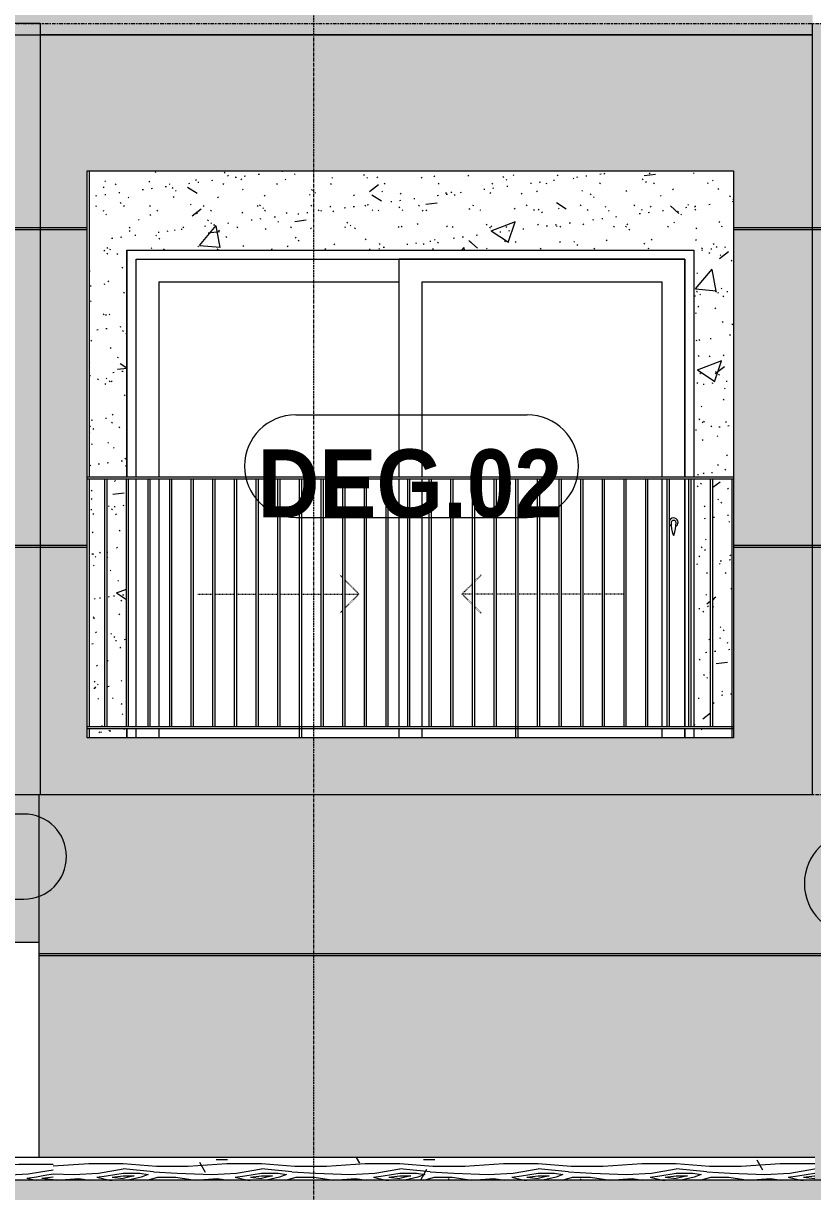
# Model space of a CAD drawing. Header units: millimetres. Extents: x 9199 to 175431, y -4466 to 35300.
# Drawn here: x 140621 to 144101, y 450 to 5600 of the extents above; entities that cross this region are included whole.
import ezdxf

# ---------------------------------------------------------------- set-up
doc = ezdxf.new("R2010")
doc.units = ezdxf.units.MM
for name, pattern in [('Centre', [31.75, 6.35, -4.7625, 15.875, -4.7625]), ('Dash', [6, 3, -3]), ('Grid Line', [22.225, 12.7, -3.175, 3.175, -3.175])]:
    doc.linetypes.add(name, pattern=pattern)
for name, color, linetype, lineweight in [('0-2', 250, 'Continuous', 5), ('A-DETL-GENF-2', 9, 'Continuous', 9), ('A-DETL-THIN', 151, 'Continuous', 9), ('A-DOOR', 31, 'Continuous', 9), ('A-DOOR-FRAM', 31, 'Continuous', 9), ('A-DOOR-HDLN', 31, 'Dash', 18), ('A-DOOR-IDEN', 31, 'Continuous', 9), ('A-FLOR-HRAL', 11, 'Continuous', 9), ('A-FLOR-LEVL-2', 51, 'Centre', 9), ('A-WALL', 113, 'Continuous', 9), ('A-WALL-IDEN', 211, 'Continuous', 9), ('A-WALL-PATT', 111, 'Continuous', 9), ('A-WALL-PATT-1', 9, 'Continuous', 9), ('A-WALL-PATT-2', 111, 'Continuous', 5), ('I-WALL-1', 7, 'Continuous', 9), ('S-GRID-1', 1, 'Grid Line', 9)]:
    doc.layers.add(name, color=color, linetype=linetype, lineweight=lineweight)
doc.styles.add('Arial_B_2', font='arialbd.ttf', dxfattribs={"width": 0.9, "height": 300})

# ---------------------------------------------------------------- blocks, each defined once
blk = doc.blocks.new('NCV_TKTC_TANG 1_rvt-2-TKCS_MẶT ĐỨNG HƯỚNG TÂY')
at = {"layer": 'A-WALL-PATT-1'}
h = blk.add_hatch(dxfattribs=at)
h.set_pattern_fill('FP_19', color=256, style=0, pattern_type=2)
h.set_pattern_definition([(50, (-51555.6, 1200), (1093.104, -95.634), [114.3, -1257.3]), (355, (-51555.6, 1200), (-211.46, 1146.34), [91.44, -1005.84]), (100.451, (-51464.5, 1192), (881.656, 1050.7), [97.14, -1068.54]), (46.184, (-51555.6, 1504.8), (1626.47, -252.26), [171.45, -1885.95]), (96.636, (-51420, 1483.8), (1424.42, 1484.57), [145.71, -1602.81]), (351.184, (-51555.6, 1504.8), (1424.43, 1484.55), [137.16, -1508.76]), (21, (-51403.2, 1428.6), (909.686, -613.59), [114.3, -1257.3]), (326, (-51403.2, 1428.6), (370.81, 1105.13), [91.44, -1005.84]), (71.451, (-51327.4, 1377.5), (1280.5, 491.53), [97.14, -1068.54]), (37.5, (-51555.58, 1200), (18.531, 507.33), [50.292, -943.356, 50.292, -970.788, -1009.65]), (37.5, (-51555.58, 1200), (18.531, 507.33), [-2014.73, 50.29, -959.36]), (7.5, (-51555.6, 1200), (400.918, 601.084), [50.292, -531.876, 50.292, -920.496, -384.81]), (7.5, (-51555.6, 1200), (400.918, 601.084), [-1552.956, 50.29, -334.52]), (327.5, (-51895.43, 1200), (813.545, -34.374), [50.292, -330.708, 50.292, -1138.428, -1577.34]), (327.5, (-51895.43, 1200), (813.545, -34.374), [-1569.72, 50.29, -1527.05]), (317.5, (-52047.8, 1200), (888.775, 152.56), [50.292, -445.008, 50.292, -739.14, -1120.14]), (317.5, (-52047.8, 1200), (888.775, 152.56), [-1284.73, 50.29, -1069.85])])
h.paths.add_polyline_path([(-40061.5, 2450), (-40061.5, 2490), (-40226.9, 2490), (-40226.9, 2450), (-40212.9, 2450)])
h.paths.add_polyline_path([(-37561.5, 2450), (-37391.9, 2450), (-37391.9, 2490), (-37561.5, 2490)])
h.paths.add_polyline_path([(-40226.9, 2500), (-40158.3, 2500), (-40158.3, 3590), (-40226.9, 3590), (-40226.9, 2880.4)])
h.paths.add_polyline_path([(-40148.3, 2500), (-40062.9, 2500), (-40062.9, 3590), (-40148.3, 3590), (-40148.3, 2880.4)])
h.paths.add_polyline_path([(-37561.5, 2500), (-37487.3, 2500), (-37487.3, 3590), (-37561.5, 3590), (-37561.5, 2574.8)])
h.paths.add_polyline_path([(-37477.3, 2500), (-37391.9, 2500), (-37391.9, 3590), (-37477.3, 3590), (-37477.3, 2514.6)])
h.paths.add_polyline_path([(-40131.9, 3600), (-40061.5, 3600), (-40061.5, 4600), (-37561.5, 4600), (-37561.5, 3600), (-37386.9, 3600), (-37386.9, 4950), (-40226.9, 4950), (-40226.9, 3600)])
h = blk.add_hatch(dxfattribs=at)
h.set_pattern_fill('FP_20', color=256, style=0, pattern_type=2)
h.set_pattern_definition([(37.5, (-51555.58, 1200), (-4.7995, 146.8239), [5.029, -110.795, 5.029, -124.511, -123.825]), (37.5, (-51555.58, 1200), (-4.7995, 146.8239), [-245.364, 5.029, -118.796]), (7.5, (-51555.58, 1200), (134.8574, 215.0472), [5.029, -57.455, 5.029, -99.365, -40.005]), (7.5, (-51555.58, 1200), (134.8574, 215.0472), [-166.878, 5.029, -34.976]), (327.5, (-51649.3, 1200), (237.2978, 0.4316), [5.029, -33.071, 5.029, -132.131, -179.07]), (327.5, (-51649.3, 1200), (237.2978, 0.4316), [-175.26, 5.029, -174.041]), (317.5, (-51649.3, 1200), (229.067, 66.8792), [5.029, -14.021, 5.029, -84.887, -102.87]), (317.5, (-51649.3, 1200), (229.067, 66.8792), [-108.966, 5.029, -97.841])])
h.paths.add_polyline_path([(-40061.5, 2450), (-40061.5, 2490), (-40226.9, 2490), (-40226.9, 2450), (-40212.9, 2450)])
h.paths.add_polyline_path([(-37561.5, 2450), (-37391.9, 2450), (-37391.9, 2490), (-37561.5, 2490)])
h.paths.add_polyline_path([(-40226.9, 2500), (-40158.3, 2500), (-40158.3, 3590), (-40226.9, 3590), (-40226.9, 2880.4)])
h.paths.add_polyline_path([(-40148.3, 2500), (-40062.9, 2500), (-40062.9, 3590), (-40148.3, 3590), (-40148.3, 2880.4)])
h.paths.add_polyline_path([(-37561.5, 2500), (-37487.3, 2500), (-37487.3, 3590), (-37561.5, 3590), (-37561.5, 2574.8)])
h.paths.add_polyline_path([(-37477.3, 2500), (-37391.9, 2500), (-37391.9, 3590), (-37477.3, 3590), (-37477.3, 2514.6)])
h.paths.add_polyline_path([(-40131.9, 3600), (-40061.5, 3600), (-40061.5, 4600), (-37561.5, 4600), (-37561.5, 3600), (-37386.9, 3600), (-37386.9, 4950), (-40226.9, 4950), (-40226.9, 3600)])
at = {"layer": 'I-WALL-1'}
for p, q in [((-40226.9, 4950), (-40226.9, 3600)), ((-40061.5, 3600), (-40061.5, 4600)), ((-40061.5, 4600), (-37561.5, 4600)), ((-37561.5, 4600), (-37561.5, 3600)), ((-40226.9, 3590), (-40226.9, 2500)), ((-37561.5, 3590), (-37561.5, 2500)), ((-40226.9, 2490), (-40226.9, 2450)), ((-40061.5, 2450), (-40061.5, 2490)), ((-37561.5, 2490), (-37561.5, 2450))]:
    blk.add_line(p, q, dxfattribs=at)
blk = doc.blocks.new('Railing - 10mm-1251313-TKCS_MẶT ĐỨNG HƯỚNG TÂY')
at = {"layer": 'A-FLOR-HRAL'}
for p, q in [((-70214.4, 2500), (-70214.4, 3590)), ((-70204.4, 2500), (-70204.4, 3590))]:
    blk.add_line(p, q, dxfattribs=at)
blk = doc.blocks.new('Railing - 50 x 10mm-1251315-TKCS_MẶT ĐỨNG HƯỚNG TÂY')
at = {"layer": 'A-FLOR-HRAL'}
for p, q in [((-71091.4, 2450), (-71091.4, 3590)), ((-71081.4, 3590), (-71091.4, 3590)), ((-71081.4, 2450), (-71081.4, 3590))]:
    blk.add_line(p, q, dxfattribs=at)
blk = doc.blocks.new('Railing - 50 x 10mm-1251311-TKCS_MẶT ĐỨNG HƯỚNG TÂY')
at = {"layer": 'A-FLOR-HRAL'}
for p in [(-70116.9, 2450), (-70111.9, 3590)]:
    blk.add_line(p, (-70116.9, 3590), dxfattribs=at)
blk = doc.blocks.new('Railing - Railing-1598316-TKCS_MẶT ĐỨNG HƯỚNG TÂY')
at = {"layer": 'A-FLOR-HRAL'}
for p, q in [((-40236.5, 2500), (-37386.9, 2500)), ((-37386.9, 2490), (-40236.5, 2490))]:
    blk.add_line(p, q, dxfattribs=at)
for name, p in [('Railing - 10mm-1251313-TKCS_MẶT ĐỨNG HƯỚNG TÂY', (30056.1, 0)), ('Railing - 10mm-1251313-TKCS_MẶT ĐỨNG HƯỚNG TÂY', (30151.5, 0)), ('Railing - 10mm-1251313-TKCS_MẶT ĐỨNG HƯỚNG TÂY', (30246.9, 0)), ('Railing - 10mm-1251313-TKCS_MẶT ĐỨNG HƯỚNG TÂY', (30342.3, 0)), ('Railing - 10mm-1251313-TKCS_MẶT ĐỨNG HƯỚNG TÂY', (30437.7, 0)), ('Railing - 10mm-1251313-TKCS_MẶT ĐỨNG HƯỚNG TÂY', (30533.1, 0)), ('Railing - 10mm-1251313-TKCS_MẶT ĐỨNG HƯỚNG TÂY', (30628.5, 0)), ('Railing - 10mm-1251313-TKCS_MẶT ĐỨNG HƯỚNG TÂY', (30723.9, 0)), ('Railing - 10mm-1251313-TKCS_MẶT ĐỨNG HƯỚNG TÂY', (30819.2, 0)), ('Railing - 50 x 10mm-1251315-TKCS_MẶT ĐỨNG HƯỚNG TÂY', (31791.6, 0)), ('Railing - 10mm-1251313-TKCS_MẶT ĐỨNG HƯỚNG TÂY', (31010, 0)), ('Railing - 10mm-1251313-TKCS_MẶT ĐỨNG HƯỚNG TÂY', (31105.4, 0)), ('Railing - 10mm-1251313-TKCS_MẶT ĐỨNG HƯỚNG TÂY', (31200.8, 0)), ('Railing - 10mm-1251313-TKCS_MẶT ĐỨNG HƯỚNG TÂY', (31296.2, 0)), ('Railing - 10mm-1251313-TKCS_MẶT ĐỨNG HƯỚNG TÂY', (31391.6, 0)), ('Railing - 10mm-1251313-TKCS_MẶT ĐỨNG HƯỚNG TÂY', (31487, 0)), ('Railing - 10mm-1251313-TKCS_MẶT ĐỨNG HƯỚNG TÂY', (31582.4, 0)), ('Railing - 10mm-1251313-TKCS_MẶT ĐỨNG HƯỚNG TÂY', (31677.8, 0)), ('Railing - 10mm-1251313-TKCS_MẶT ĐỨNG HƯỚNG TÂY', (31773.2, 0)), ('Railing - 50 x 10mm-1251315-TKCS_MẶT ĐỨNG HƯỚNG TÂY', (32745.6, 0)), ('Railing - 10mm-1251313-TKCS_MẶT ĐỨNG HƯỚNG TÂY', (31963.9, 0)), ('Railing - 10mm-1251313-TKCS_MẶT ĐỨNG HƯỚNG TÂY', (32059.3, 0)), ('Railing - 10mm-1251313-TKCS_MẶT ĐỨNG HƯỚNG TÂY', (32154.7, 0)), ('Railing - 10mm-1251313-TKCS_MẶT ĐỨNG HƯỚNG TÂY', (32250.1, 0)), ('Railing - 10mm-1251313-TKCS_MẶT ĐỨNG HƯỚNG TÂY', (32345.5, 0)), ('Railing - 10mm-1251313-TKCS_MẶT ĐỨNG HƯỚNG TÂY', (32440.9, 0)), ('Railing - 10mm-1251313-TKCS_MẶT ĐỨNG HƯỚNG TÂY', (32536.3, 0)), ('Railing - 10mm-1251313-TKCS_MẶT ĐỨNG HƯỚNG TÂY', (32631.7, 0)), ('Railing - 10mm-1251313-TKCS_MẶT ĐỨNG HƯỚNG TÂY', (32727.1, 0)), ('Railing - 50 x 10mm-1251311-TKCS_MẶT ĐỨNG HƯỚNG TÂY', (32725, 0))]:
    blk.add_blockref(name, p)
blk = doc.blocks.new('Top Rail Type - Top Rail_Internal_-1598319-TKCS_MẶT ĐỨNG HƯỚNG TÂY')
at = {"layer": 'A-FLOR-HRAL'}
for p, q in [((-37386.9, 3600), (-40236.5, 3600)), ((-37386.9, 3590), (-40236.5, 3590))]:
    blk.add_line(p, q, dxfattribs=at)
blk = doc.blocks.new('FP_197-TKCS_MẶT ĐỨNG HƯỚNG TÂY')
at = {"layer": 'A-WALL'}
blk.add_line((-40996.3, 600), (-40996.3, 500), dxfattribs=at)
at = {"layer": 'A-WALL-PATT'}
for p, q in [((-40988, 564.6), (-40966.7, 570.7)), ((-40966.7, 570.7), (-40938.1, 570.7)), ((-40938.1, 570.7), (-40900.9, 570.7)), ((-40900.9, 570.7), (-40857.6, 564.6)), ((-40618.8, 564.6), (-40537.6, 570.7)), ((-40537.6, 570.7), (-40462.6, 570.7)), ((-40462.6, 570.7), (-40386.3, 570.7)), ((-40997.5, 558.5), (-40988, 564.6)), ((-40994.7, 524.5), (-40984.4, 521.9)), ((-40984.4, 521.9), (-40970.5, 525)), ((-40970.5, 525), (-40951.8, 528)), ((-40954.1, 509.7), (-40936.8, 515.8)), ((-40951.8, 528), (-40928.5, 537.2)), ((-40936.8, 515.8), (-40919.8, 521.9)), ((-40928.5, 537.2), (-40900.9, 546.3)), ((-40925.7, 509.7), (-40900.9, 515.8)), ((-40919.8, 521.9), (-40900.9, 528)), ((-40861.5, 540.2), (-40900.9, 546.3)), ((-40900.9, 528), (-40857.6, 528)), ((-40900.9, 515.8), (-40872.8, 515.8)), ((-40872.8, 515.8), (-40887.3, 509.7)), ((-40879.6, 548.7), (-40884.5, 563.2)), ((-40874.6, 534.2), (-40879.6, 548.7)), ((-40869.5, 519.7), (-40874.6, 534.2)), ((-40816.3, 534.1), (-40861.5, 540.2)), ((-40857.6, 564.6), (-40807.6, 558.5)), ((-40857.6, 528), (-40833.4, 521.9)), ((-40843.7, 515.8), (-40853.7, 509.7)), ((-40833.4, 521.9), (-40843.7, 515.8)), ((-40816.3, 534.1), (-40777.9, 531.1)), ((-40807.6, 558.5), (-40753.9, 558.5)), ((-40777.9, 531.1), (-40736.6, 528)), ((-40753.9, 558.5), (-40695.4, 558.5)), ((-40736.6, 528), (-40671.4, 525)), ((-40695.4, 558.5), (-40618.8, 564.6)), ((-40671.4, 525), (-40601.7, 521.9)), ((-40601.7, 521.9), (-40549.4, 525)), ((-40549.4, 525), (-40495.8, 528)), ((-40501.8, 509.7), (-40459.5, 515.8)), ((-40495.8, 528), (-40441.3, 537.2)), ((-40459.5, 515.8), (-40423, 521.9)), ((-40441.3, 537.2), (-40386.3, 546.3)), ((-40435.2, 509.7), (-40386.3, 515.8)), ((-40423, 521.9), (-40386.3, 528)), ((-40989.1, 500.6), (-40978.8, 503.6)), ((-40978.8, 503.6), (-40972.2, 500)), ((-40954.1, 509.7), (-40943.3, 503.6)), ((-40943.3, 503.6), (-40936.2, 500)), ((-40925.7, 509.7), (-40900.9, 503.6)), ((-40887.3, 509.7), (-40900.9, 503.6)), ((-40853.7, 509.7), (-40878.3, 500.6)), ((-40827.4, 500), (-40823.5, 501.6)), ((-40823.5, 501.6), (-40803.1, 509.7)), ((-40803.1, 509.7), (-40741.6, 509.7)), ((-40741.6, 509.7), (-40705.9, 503.6)), ((-40705.9, 503.6), (-40683.7, 500)), ((-40632.9, 500), (-40624.4, 500.6)), ((-40624.4, 500.6), (-40578.7, 503.6)), ((-40578.6, 503.6), (-40555.9, 500)), ((-40501.8, 509.7), (-40474.7, 503.6)), ((-40474.7, 503.6), (-40458.4, 500)), ((-40435.2, 509.7), (-40386.3, 503.6))]:
    blk.add_line(p, q, dxfattribs=at)
blk = doc.blocks.new('DEG_02-DEG_03 - DEG_02-2500x2400mm-CỬA ĐI 02 CÁNH TRƯỢT-V202-TKCS_MẶT ĐỨNG HƯỚNG TÂY')
at = {"layer": 'A-DOOR'}
for p, q in [((-37600.3, 4560), (-38860.3, 4560)), ((-38860.3, 3600), (-38860.3, 4560)), ((-37600.3, 4560), (-37600.3, 3600)), ((-39920.3, 4460), (-39920.3, 3600)), ((-39920.3, 4460), (-38860.3, 4460)), ((-38760.3, 4460), (-38760.3, 3600)), ((-38760.3, 4460), (-37700.3, 4460)), ((-37700.3, 3600), (-37700.3, 4460)), ((-39920.3, 3590), (-39920.3, 2500)), ((-38860.3, 2500), (-38860.3, 3590)), ((-38760.3, 3590), (-38760.3, 2500)), ((-37700.3, 2500), (-37700.3, 3590)), ((-37600.3, 3590), (-37600.3, 2500)), ((-39920.3, 2490), (-39920.3, 2450)), ((-38860.3, 2450), (-38860.3, 2490)), ((-38760.3, 2490), (-38760.3, 2450)), ((-37700.3, 2450), (-37700.3, 2490)), ((-37600.3, 2490), (-37600.3, 2450))]:
    blk.add_line(p, q, dxfattribs=at)
at = {"layer": 'A-DOOR', "flags": 128}
blk.add_lwpolyline([(-37648.8, 3408.7), (-37648.8, 3408.7), (-37648.8, 3408.7), (-37648.8, 3408.7), (-37648.8, 3408.7), (-37648.9, 3408.7), (-37648.9, 3408.7), (-37648.9, 3408.7), (-37648.9, 3408.7), (-37648.9, 3408.7), (-37649, 3408.7), (-37649, 3408.7), (-37649, 3408.7), (-37649, 3408.7), (-37649.1, 3408.7), (-37649.1, 3408.7), (-37649.1, 3408.7), (-37649.2, 3408.7), (-37649.2, 3408.7), (-37649.3, 3408.7), (-37649.3, 3408.7), (-37649.4, 3408.7), (-37649.4, 3408.7), (-37649.5, 3408.7), (-37649.5, 3408.7), (-37649.6, 3408.7), (-37649.6, 3408.7), (-37649.7, 3408.7), (-37649.7, 3408.7), (-37649.8, 3408.7), (-37649.8, 3408.7), (-37649.9, 3408.7), (-37649.9, 3408.7), (-37650, 3408.7), (-37650.1, 3408.7), (-37650.1, 3408.7), (-37650.2, 3408.7), (-37650.2, 3408.7), (-37650.3, 3408.7), (-37650.4, 3408.7), (-37650.4, 3408.7), (-37650.5, 3408.7), (-37650.5, 3408.7), (-37650.6, 3408.7), (-37650.7, 3408.7), (-37650.7, 3408.7), (-37650.8, 3408.7), (-37650.8, 3408.7), (-37650.9, 3408.7), (-37650.9, 3408.7), (-37651, 3408.7), (-37651, 3408.7), (-37651.1, 3408.7), (-37651.1, 3408.7), (-37651.2, 3408.7), (-37651.2, 3408.7), (-37651.3, 3408.7), (-37651.3, 3408.7), (-37651.4, 3408.7), (-37651.4, 3408.7), (-37651.5, 3408.7), (-37651.5, 3408.7), (-37651.5, 3408.7), (-37651.6, 3408.7), (-37651.6, 3408.7), (-37651.6, 3408.7), (-37651.7, 3408.7), (-37651.7, 3408.7), (-37651.7, 3408.7), (-37651.7, 3408.7), (-37651.7, 3408.7), (-37651.8, 3408.7), (-37651.8, 3408.7), (-37651.8, 3408.7), (-37651.8, 3408.7), (-37651.8, 3408.7), (-37651.8, 3408.7)], dxfattribs=at)
at = {"layer": 'A-DOOR'}
for centre, radius, start, end in [((-37650.3, 3400), 20, 0, 150), ((-37651.8, 3399.2), 9.45, 90, 180), ((-37496.5, 3399.2), 164.8, 180, 199.134), ((-37648.8, 3399.2), 9.45, 0, 90), ((-37804.1, 3399.2), 164.8, 340.866, 0), ((-37650.3, 3400), 20, 300, 0), ((-37650.3, 3400), 20, 210, 240), ((-37649.9, 3346), 2.34, 199.134, 261.031), ((-37650.7, 3346), 2.34, 278.969, 340.866)]:
    blk.add_arc(centre, radius, start, end, dxfattribs=at)
at = {"layer": 'A-DOOR-FRAM'}
for p, q in [((-40060.3, 4600), (-40060.3, 3600)), ((-40020.3, 3600), (-40020.3, 4560)), ((-40020.3, 4560), (-37600.3, 4560)), ((-37600.3, 3600), (-37600.3, 4560)), ((-40020.3, 2500), (-40020.3, 3590)), ((-37600.3, 2500), (-37600.3, 3590)), ((-40060.3, 2490), (-40060.3, 2450)), ((-40020.3, 2450), (-40020.3, 2490)), ((-37600.3, 2450), (-37600.3, 2490))]:
    blk.add_line(p, q, dxfattribs=at)
at = {"layer": 'A-DOOR-HDLN'}
for p, q in [((-39109, 3155.6), (-39122.4, 3169.1)), ((-39037.6, 3084.2), (-39099, 3145.6)), ((-38526.6, 3140.7), (-38498.2, 3169.1)), ((-38583.1, 3084.2), (-38536.6, 3130.7)), ((-39747.6, 3084.2), (-39681.3, 3084.2)), ((-39671.3, 3084.2), (-39585.9, 3084.2)), ((-39575.9, 3084.2), (-39491, 3084.2)), ((-39480.5, 3084.2), (-39395.1, 3084.2)), ((-39385.1, 3084.2), (-39299.7, 3084.2)), ((-39289.7, 3084.2), (-39204.4, 3084.2)), ((-39194.4, 3084.2), (-39109, 3084.2)), ((-39037.6, 3084.2), (-39099, 3022.8)), ((-39099, 3084.2), (-39037.6, 3084.2)), ((-38583.1, 3084.2), (-38536.6, 3037.8)), ((-38536.6, 3084.2), (-38583.1, 3084.2)), ((-38441.2, 3084.2), (-38526.6, 3084.2)), ((-38345.8, 3084.2), (-38431.2, 3084.2)), ((-38250.5, 3084.2), (-38335.8, 3084.2)), ((-38155.1, 3084.2), (-38240.5, 3084.2)), ((-38059.7, 3084.2), (-38145.1, 3084.2)), ((-37964.3, 3084.2), (-38049.7, 3084.2)), ((-37873.1, 3084.2), (-37954.3, 3084.2)), ((-39109, 3012.8), (-39122.4, 2999.4)), ((-38526.6, 3027.8), (-38498.2, 2999.4))]:
    blk.add_line(p, q, dxfattribs=at)
blk = doc.blocks.new('STN_Door Tag - STN_Door Tag-1788670-TKCS_MẶT ĐỨNG HƯỚNG TÂY')
at = {"layer": 'A-DOOR-IDEN'}
for p, q in [((-35037.4, 2034.3), (-34017.3, 2034.3)), ((-35037.4, 1581.5), (-34017.3, 1581.5))]:
    blk.add_line(p, q, dxfattribs=at)
for centre, start, end in [((-35037.4, 1807.9), 90, 270), ((-34017.3, 1807.9), 270, 90)]:
    blk.add_arc(centre, 226.4, start, end, dxfattribs=at)
blk = doc.blocks.new('CTL_WALL TAG NO MARK - 10-2062273-TKCS_MẶT ĐỨNG HƯỚNG TÂY')
at = {"layer": 'A-WALL-IDEN'}
for p, q in [((-15159.4, 30418.1), (-15907, 30418.1)), ((-15907, 30043.1), (-15159.4, 30043.1))]:
    blk.add_line(p, q, dxfattribs=at)
for centre, start, end in [((-15907, 30230.6), 90, 270), ((-15159.4, 30230.6), 270, 90)]:
    blk.add_arc(centre, 187.5, start, end, dxfattribs=at)

msp = doc.modelspace()

# ---------------------------------------------------------------- hatches: boundary and pattern name
at = {"layer": 'A-DETL-GENF-2'}
h = msp.add_hatch(dxfattribs=at)
h.set_pattern_fill('FP_33', color=256, style=0, pattern_type=2)
h.set_pattern_definition([(0, (129582.6, 1200), (725.805, 725.805), [725.805, -725.805]), (0, (129582.6, 1472.2), (725.805, 725.805), [725.805, -725.805]), (0, (129582.6, 1744.35), (725.805, 725.805), [725.805, -725.805]), (90, (129673.3, 1835.1), (-725.805, 725.805), [725.805, -725.805]), (90, (129945.5, 1835.1), (-725.805, 725.805), [725.805, -725.805]), (90, (130217.7, 1835.1), (-725.805, 725.805), [725.805, -725.805])])
h.paths.add_polyline_path([(100378.3, -955.5), (168101.5, -955.5), (168101.5, 500), (100378.3, 500), (100378.3, -407.6)])
at = {"layer": 'A-WALL-PATT'}
h = msp.add_hatch(dxfattribs=at)
h.set_pattern_fill('FP_27', color=256, style=0, pattern_type=2)
h.set_pattern_definition([(0, (129582.6, 1200), (1219.2, 304.8), [50.292, -864.108, 50.292, -864.108, -4876.8]), (0, (129582.6, 1200), (1219.2, 304.8), [-1828.8, 50.292, -1778.508, 50.292, -864.108, -2133.6]), (0, (129582.6, 1200), (1219.2, 304.8), [-4572, 50.292, -559.308, 50.292, -1473.708]), (120, (130039.8, 1352.4), (-873.5645, 903.458), [50.29, -864.11, 50.29, -5740.91]), (120, (130039.8, 1352.4), (-873.5645, 903.458), [-964.692, -864.108, 50.292, -1778.508, -3048]), (120, (130039.8, 1352.4), (-873.5645, 903.458), [-3657.6, 50.292, -864.108, 50.292, -2083.308]), (120, (130039.8, 1352.4), (-873.5645, 903.458), [-4622.29, -559.31, 50.29, -1473.71]), (240, (130192.2, 1962), (-345.6355, -1208.258), [50.29, -864.11, 50.29, -5740.91]), (240, (130192.2, 1962), (-345.6355, -1208.258), [-964.692, -864.108, 50.292, -1778.508, -3048]), (240, (130192.2, 1962), (-345.6355, -1208.258), [-3657.6, 50.292, -864.108, 50.292, -2083.308]), (240, (130192.2, 1962), (-345.6355, -1208.258), [-4622.29, -559.31, 50.29, -1473.71])])
h.paths.add_polyline_path([(142705.3, 500), (144110.8, 500), (144110.8, 600), (140751.8, 600), (140751.8, 500)])
h = msp.add_hatch(dxfattribs=at)
h.set_pattern_fill('FP_30', color=256, style=0, pattern_type=2)
h.set_pattern_definition([(349.695, (144294.78, 869.39), (3657.5982, -609.61005), [68.155, -6747.38]), (0, (144361.83, 857.2), (609.6, 609.6), [67.06, -542.54]), (18.435, (144428.9, 857.2), (1219.199, 609.602), [57.83, -1869.89]), (172.875, (144483.754, 875.49), (4267.1994, -609.5991), [49.15, -4865.604]), (174.806, (144434.986, 881.584), (6096.00395, -609.5547), [67.333, -6665.92]), (194.036, (144367.93, 887.68), (-1828.802, -609.5924), [75.4, -2438.04]), (9.462, (144343.55, 869.39), (3048.005, 609.5835), [37.08, -3670.97]), (353.66, (144380.12, 875.49), (-4876.8008, 609.5835), [55.2, -5464.96]), (185.711, (144434.986, 869.39), (-5486.3951, -609.6394), [61.264, -6065.14]), (168.69, (144374.03, 863.3), (2438.4, -609.6026), [31.084, -3077.28]), (354.806, (144239.914, 863.296), (-6096.00395, 609.5547), [67.333, -6665.92]), (348.69, (144306.97, 857.2), (-2438.4, 609.6026), [62.167, -3046.194]), (0, (144367.93, 845), (609.6, 609.6), [73.15, -536.45]), (20.556, (144441.08, 845.01), (3048.0001, 1219.197), [52.084, -5156.34]), (3.814, (144489.85, 863.296), (8534.40115, 609.5889), [91.643, -9072.654]), (354.806, (144581.29, 869.39), (-6096.00395, 609.5547), [67.333, -6665.92]), (0, (144648.35, 863.3), (609.6, 609.6), [67.06, -542.54]), (5.194, (144105.8, 863.296), (6096.00395, 609.5547), [67.333, -6665.92]), (354.806, (144172.86, 869.39), (-6096.00395, 609.5547), [67.333, -6665.92]), (0, (144105.8, 875.5), (609.6, 609.6), [36.58, -573.02]), (5.194, (144142.38, 875.49), (6096.00395, 609.5547), [67.333, -6665.92]), (0, (144209.43, 881.6), (609.6, 609.6), [60.96, -548.64]), (10.305, (144270.394, 881.584), (-3657.5982, -609.61005), [68.155, -6747.38]), (5.194, (144337.45, 893.776), (6096.00395, 609.5547), [67.333, -6665.92]), (354.806, (144404.506, 899.87), (-6096.00395, 609.5547), [67.333, -6665.92]), (354.806, (144471.56, 893.776), (-6096.00395, 609.5547), [67.333, -6665.92]), (351.87, (144538.62, 887.68), (-3657.6004, 609.593), [86.21, -4224.31]), (0, (144623.96, 875.5), (609.6, 609.6), [91.44, -518.16]), (347.471, (144599.58, 509.73), (3047.9989, -609.6108), [56.202, -5564.033]), (354.289, (144654.44, 497.536), (-5486.3951, 609.6394), [61.264, -6065.14]), (8.13, (144599.58, 509.73), (3657.6004, 609.593), [43.105, -4267.42]), (9.462, (144642.25, 515.82), (3048.005, 609.5835), [74.16, -3633.89]), (0, (144105.8, 528), (609.6, 609.6), [73.15, -536.45]), (350.538, (144178.95, 528.02), (-3048.005, 609.5835), [37.08, -3670.97]), (201.801, (144215.53, 521.92), (1828.8045, 609.587), [32.83, -3249.97]), (192.995, (144185.05, 509.73), (5486.39314, 1219.23746), [81.33, -8051.747]), (352.875, (144666.634, 509.73), (-4267.1994, 609.5991), [49.15, -4865.604]), (7.125, (144666.634, 509.73), (4267.1994, 609.5991), [49.15, -4865.604]), (0, (144105.8, 515.8), (609.6, 609.6), [48.77, -560.83]), (194.036, (144154.57, 515.82), (-1828.802, -609.5924), [50.27, -2463.18]), (356.633, (144239.914, 534.112), (-9753.5944, 609.69188), [103.81, -10277.302]), (357.709, (144343.546, 528.016), (-14630.39665, 609.69909), [152.522, -15099.665]), (3.18, (144495.946, 521.92), (10363.1983, 609.6312), [109.897, -10879.823]), (9.462, (144605.67, 528.02), (3048.005, 609.5835), [111.24, -3596.81]), (10.305, (144105.8, 473.15), (-3657.5982, -609.61005), [68.155, -6747.38]), (15.945, (144172.86, 485.34), (-2438.4042, -609.5832), [88.76, -4349.196]), (0, (144258.2, 509.7), (609.6, 609.6), [79.25, -530.35]), (351.87, (144337.45, 509.73), (-3657.6004, 609.593), [86.21, -4224.31]), (3.576, (144422.794, 497.536), (9144.00297, 609.5468), [97.726, -9674.906]), (351.254, (144520.33, 503.63), (4267.20096, -609.5878), [80.18, -7937.856]), (345.964, (144599.58, 491.44), (-1828.802, 609.5924), [75.403, -2438.04]), (0, (144672.73, 473.15), (609.6, 609.6), [42.67, -566.93]), (174.806, (144239.914, 534.11), (6096.00395, -609.5547), [134.665, -6598.587]), (355.236, (144105.8, 570.69), (-6705.5965, 609.6414), [146.81, -7193.745]), (0, (144252.1, 558.5), (609.6, 609.6), [140.21, -469.39]), (4.086, (144392.314, 558.496), (7924.79503, 609.65274), [171.123, -8385.02]), (0, (144563, 570.7), (609.6, 609.6), [152.4, -457.2]), (7.125, (144105.8, 442.67), (4267.1994, 609.5991), [147.443, -4767.31]), (6.34, (144252.106, 460.96), (4876.8008, 609.5835), [110.403, -5409.76]), (357.51, (144361.834, 473.152), (-13411.19697, 609.7044), [140.34, -13893.706]), (353.48, (144502.042, 467.056), (-15849.59217, 1828.85517), [214.749, -21260.135]), (3.013, (144105.802, 838.912), (10972.79715, 609.6408), [115.984, -11482.446]), (351.87, (144221.63, 845.01), (-3657.6004, 609.593), [129.316, -4181.21]), (357.614, (144349.642, 826.72), (-14020.79943, 609.61372), [146.43, -14496.664]), (10.62, (144495.946, 820.624), (-6705.59246, -1219.23973), [99.236, -9824.334]), (0, (144593.5, 838.9), (609.6, 609.6), [121.92, -487.68]), (356.82, (144105.802, 912.064), (-10363.1983, 609.6312), [109.897, -10879.823]), (6.009, (144215.53, 905.968), (-6095.999, -609.59918), [116.464, -11529.93]), (6.71, (144331.354, 918.16), (-5486.39734, -609.61573), [104.346, -10330.325]), (354.289, (144434.986, 930.35), (-5486.3951, 609.6394), [122.528, -6003.877]), (347.905, (144556.906, 918.16), (-5486.39487, 1219.22295), [87.28, -8640.862]), (9.462, (144642.25, 899.87), (3048.005, 609.5835), [74.16, -3633.89]), (3.814, (144105.802, 796.24), (8534.40115, 609.5889), [91.643, -9072.654]), (347.196, (144197.242, 802.336), (-7924.80896, 1828.76326), [137.532, -13615.67]), (0, (144331.35, 771.86), (609.6, 609.6), [152.4, -457.2]), (5.44, (144483.754, 771.856), (-6705.6025, -609.56085), [128.595, -12730.932]), (6.71, (144611.77, 784.048), (-5486.39734, -609.61573), [104.346, -10330.325]), (0, (144105.8, 954.74), (609.6, 609.6), [103.63, -505.97]), (8.13, (144209.434, 954.74), (3657.6004, 609.593), [172.42, -4138.1]), (357.614, (144380.122, 979.12), (-14020.79943, 609.61372), [146.43, -14496.664]), (354.472, (144526.426, 973.024), (12801.59101, -1219.3029), [189.859, -18796.025]), (6.843, (144105.802, 400), (-10363.19504, -1219.24128), [153.494, -15195.842]), (0, (144258.2, 418.3), (609.6, 609.6), [170.69, -438.91]), (356.348, (144428.89, 418.288), (-18897.604963, 1219.126665), [287.095, -28422.422]), (0, (144105.8, 613.36), (609.6, 609.6), [146.3, -463.3]), (4.764, (144252.106, 613.36), (6705.5965, 609.6414), [146.81, -7193.745]), (358.152, (144398.41, 625.552), (-18287.99624, 609.72412), [189.074, -18718.355]), (357.274, (144587.386, 619.456), (-12192.00424, 609.53415), [128.16, -12687.945]), (354.806, (144105.8, 710.896), (-6096.00395, 609.5547), [134.665, -6598.587]), (0, (144239.9, 698.7), (609.6, 609.6), [195.07, -414.53]), (1.909, (144434.986, 698.704), (17678.40105, 609.55323), [182.982, -18115.176]), (3.576, (144617.866, 704.8), (9144.00297, 609.5468), [97.726, -9674.906])])
h.paths.add_polyline_path([(142705.3, 500), (144110.8, 500), (144110.8, 600), (140751.8, 600), (140751.8, 500)])
at = {"layer": 'A-WALL-PATT-2'}
h = msp.add_hatch(color=256, dxfattribs=at)
h.paths.add_polyline_path([(138472.6, 5550), (140695.8, 5550), (140695.8, 8950), (137591.2, 8950), (137591.2, 5550)])
h.paths.add_polyline_path([(139659.9, 6600), (138300.8, 6600), (138300.8, 8000), (139700.8, 8000), (139700.8, 6600)])
h = msp.add_hatch(color=256, dxfattribs=at)
h.paths.add_polyline_path([(142705.3, 5550), (144101.2, 5550), (144101.2, 8950), (140695.8, 8950), (140695.8, 5550), (141647.1, 5550)])
h.paths.add_polyline_path([(142705.3, 5800), (140901.7, 5800), (140901.7, 8350), (143751.2, 8350), (143751.2, 5800)])
h = msp.add_hatch(color=256, dxfattribs=at)
h.paths.add_polyline_path([(138472.6, 2200), (140695.8, 2200), (140695.8, 3290), (139700.8, 3290), (139700.8, 3200), (138300.8, 3200), (138300.8, 3290), (137591.2, 3290), (137591.2, 2200)])
h.paths.add_polyline_path([(139700.8, 3300), (140695.8, 3300), (140695.8, 4690), (137591.2, 4690), (137591.2, 3300), (138300.8, 3300), (138300.8, 4600), (139700.8, 4600), (139700.8, 3428.4)])
h.paths.add_polyline_path([(137591.2, 4700), (140695.8, 4700), (140695.8, 5600), (137601.2, 5600), (137601.2, 4950), (137591.2, 4950)])
h = msp.add_hatch(color=256, dxfattribs=at)
h.paths.add_polyline_path([(144370.1, 2914), (144474.3, 2912.4), (144474.2, 2903.3), (144474, 2900.5), (144369.1, 2902.2), (144366, 2908.8), (144369.8, 2913.6)])
h.paths.add_polyline_path([(147032.3, 2901), (146928.1, 2902.6), (146928.2, 2911.7), (146928.4, 2914.5), (147033.3, 2912.8), (147036.8, 2906.7), (147032.6, 2901.4)])
h.paths.add_polyline_path([(144100.8, 2200), (144151.2, 2200), (144151.2, 2900), (144344.5, 2901), (144345.5, 2914), (144367.8, 2912.8), (144361.1, 2908.8), (144361, 2906), (144362, 2904.7), (144363.7, 2904.4), (144370.1, 2901), (145441.2, 2900), (145441.2, 2200), (145961.2, 2200), (145961.2, 2900), (147033.1, 2901.4), (147041.9, 2905.3), (147041.5, 2909), (147040.4, 2910.3), (147038.7, 2910.6), (147032.3, 2914), (147057.9, 2912.8), (147056.9, 2901), (147251.2, 2900), (147251.2, 2200), (147291.2, 2200), (147291.2, 3290), (144100.8, 3290), (144100.8, 2332.4)])
h.paths.add_polyline_path([(146712.7, 2900.5), (146712.5, 2900.5), (146711.8, 2914.5), (146698.8, 2915.5), (146698.8, 2918.5), (146736, 2918.5), (146736, 2915.5), (146728.3, 2914.5), (146728.1, 2909.9), (146727.6, 2908.2), (146728.1, 2907.5), (146728.8, 2905.7), (146726.7, 2900.5), (146713.6, 2900.5)])
h.paths.add_polyline_path([(144676.4, 2900.5), (144674.1, 2900.5), (144674.3, 2905.1), (144675.6, 2905.8), (144675.3, 2908.8), (144673.6, 2909.3), (144673.6, 2914.5), (144666.4, 2915.5), (144666.4, 2918.5), (144703.6, 2918.5), (144703.6, 2915.5), (144690.7, 2914.5), (144688.4, 2900.5), (144679.7, 2900.5)])
h.paths.add_polyline_path([(144491.7, 2902.3), (144474.5, 2903.3), (144474.5, 2911.7), (144474.8, 2912.7), (144491.8, 2911), (144491.9, 2903.3), (144491.8, 2902.3)])
h.paths.add_polyline_path([(146910.7, 2902.3), (146910.7, 2904), (146910.5, 2911.7), (146910.9, 2912.7), (146927.9, 2911.7), (146927.9, 2903.3), (146927.6, 2902.3), (146910.7, 2902.3)])
h.paths.add_polyline_path([(146909.4, 2902.5), (146743.6, 2905), (146744.6, 2908.3), (146742.3, 2911), (146744.6, 2911.5), (146910.3, 2911), (146910.2, 2903.5), (146909.7, 2902.7)])
h.paths.add_polyline_path([(144493, 2902.5), (144491.9, 2905), (144492.7, 2912.3), (144493, 2912.5), (144658.8, 2910), (144657.8, 2906.7), (144660.1, 2904), (144657.8, 2903.5), (144521, 2902.7)])
h.paths.add_polyline_path([(144667.8, 2903.5), (144660.9, 2904), (144660.9, 2911.5), (144668.1, 2911), (144670, 2907.5), (144667.8, 2903.5)])
h.paths.add_polyline_path([(146734.6, 2903.5), (146733.1, 2908.8), (146734.6, 2911.5), (146741.5, 2911), (146741.5, 2903.5)])
h.paths.add_polyline_path([(144660.1, 2915.5), (144660.9, 2918.5), (144665.2, 2918.5), (144665.2, 2915.5), (144660.9, 2915.5)])
h.paths.add_polyline_path([(146692.5, 2915.5), (146692.5, 2918.5), (146697.7, 2918.5), (146697.7, 2915.5)])
h.paths.add_polyline_path([(144640.4, 2915.5), (144640.4, 2918.5), (144659.7, 2918.5), (144658.1, 2915.5), (144657.8, 2915.5)])
h.paths.add_polyline_path([(146719.5, 2915.5), (146719.5, 2917.5), (146715.3, 2917.5), (146715.3, 2915.5)])
h.paths.add_polyline_path([(146744.6, 2915.5), (146742.8, 2915.5), (146744.3, 2918.5), (146762, 2918.5), (146762, 2915.5)])
h.paths.add_polyline_path([(144704.7, 2915.5), (144704.7, 2918.5), (144709.9, 2918.5), (144709.9, 2915.5)])
h.paths.add_polyline_path([(144710.3, 2915.5), (144710.3, 2918.5), (144729.6, 2918.5), (144729.6, 2915.5)])
h.paths.add_polyline_path([(144682.9, 2915.5), (144687.1, 2915.5), (144687.1, 2917.5), (144682.9, 2917.5)])
h.paths.add_polyline_path([(146742.4, 2915.5), (146737.2, 2915.5), (146737.2, 2918.5), (146742.4, 2918.5)])
h.paths.add_polyline_path([(146673.4, 2915.5), (146672.8, 2915.5), (146673.4, 2918.5), (146692.1, 2918.5), (146692.1, 2915.5)])
h.paths.add_polyline_path([(146938, 3300), (147291.2, 3300), (147291.2, 4690), (144100.8, 4690), (144100.8, 3300), (146408.9, 3300)])
h.paths.add_polyline_path([(147291.2, 4700), (147291.2, 5600), (144100.8, 5600), (144100.8, 4700), (146938, 4700)])
h = msp.add_hatch(color=256, dxfattribs=at)
h.paths.add_polyline_path([(140695.8, 2200), (144100.8, 2200), (144100.8, 3290), (143751.2, 3290), (143751.2, 2450), (140901.7, 2450), (140901.7, 3290), (140695.8, 3290), (140695.8, 2332.4)])
h.paths.add_polyline_path([(140695.8, 3300), (140901.7, 3300), (140901.7, 4690), (140695.8, 4690), (140695.8, 3428.4)])
h.paths.add_polyline_path([(143763.5, 3300), (144100.8, 3300), (144100.8, 4690), (143751.2, 4690), (143751.2, 3300)])
h.paths.add_polyline_path([(140901.7, 4700), (140901.7, 4950), (143751.2, 4950), (143751.2, 4700), (144100.8, 4700), (144100.8, 5550), (140695.8, 5550), (140695.8, 4700)])
for points in [[(140588.9, 4690), (140695.8, 4690), (140695.8, 4700), (137591.2, 4700), (137591.2, 4690), (139700.8, 4690)], [(140819.6, 4690), (140901.7, 4690), (140901.7, 4700), (140695.8, 4700), (140695.8, 4690)], [(143751.2, 4690), (144100.8, 4690), (144100.8, 4700), (143751.2, 4700)], [(147291.2, 4690), (147291.2, 4700), (144100.8, 4700), (144100.8, 4690), (146938, 4690)], [(140695.8, 3290), (140695.8, 3300), (139700.8, 3300), (139700.8, 3290), (140694.3, 3290)], [(140703.5, 3290), (140901.7, 3290), (140901.7, 3300), (140695.8, 3300), (140695.8, 3290)], [(144100.8, 3290), (144100.8, 3300), (143751.2, 3300), (143751.2, 3290), (144077.8, 3290)], [(147251.2, 3290), (147291.2, 3290), (147291.2, 3300), (144100.8, 3300), (144100.8, 3290), (146938, 3290)], [(144151.2, 1490), (144151.2, 1500), (140689.7, 1500), (140689.7, 1490), (144100.8, 1490)]]:
    msp.add_hatch(color=256, dxfattribs=at).paths.add_polyline_path(points)
h = msp.add_hatch(color=256, dxfattribs=at)
h.paths.add_polyline_path([(135970.2, 600), (135970.2, 1490), (135623.6, 1490), (135623.6, 600)])
h.paths.add_polyline_path([(135970.2, 1500), (135970.2, 1550), (140689.7, 1550), (140689.7, 2200), (132490.2, 2199.1), (132490.2, 1550), (135623.6, 1550), (135623.6, 1500)])
h = msp.add_hatch(color=256, dxfattribs=at)
h.paths.add_polyline_path([(144821.6, 500), (147290.8, 500), (147290.8, 600), (147296.2, 600), (147296.2, 1490), (147251.2, 1490), (147251.2, 700), (145961.2, 700), (145961.2, 1490), (145441.2, 1490), (145441.2, 700), (144151.2, 700), (144151.2, 1490), (140689.7, 1490), (140689.7, 600), (144110.8, 600), (144110.8, 500)])
h.paths.add_polyline_path([(144151.2, 1500), (144151.2, 2200), (140689.7, 2200), (140689.7, 1500), (142705.3, 1500)])
h.paths.add_polyline_path([(145441.2, 1500), (145961.2, 1500), (145961.2, 2200), (145441.2, 2200), (145441.2, 1784.4)])
h.paths.add_polyline_path([(147251.2, 1500), (147296.2, 1500), (147296.2, 2200), (147251.2, 2200)])

# ---------------------------------------------------------------- linework, layer by layer
at = {"layer": 'A-DETL-THIN'}
msp.add_line((168101.5, 500), (100378.3, 500), dxfattribs=at)
at = {"layer": 'A-FLOR-LEVL-2'}
for p, q in [((96540.4, 5600), (171939.1, 5600)), ((96540.4, 2200), (171939.1, 2200))]:
    msp.add_line(p, q, dxfattribs=at)
at = {"layer": 'A-WALL'}
for p, q in [((140695.8, 5600), (137601.2, 5600)), ((140695.8, 5600), (140695.8, 2200)), ((144100.8, 2200), (144100.8, 5600)), ((137591.2, 5550), (144101.2, 5550)), ((144100.8, 5550), (140695.8, 5550)), ((140901.7, 4950), (143751.2, 4950)), ((140901.7, 2450), (140901.7, 4950)), ((143751.2, 4950), (143751.2, 2450)), ((137591.2, 4700), (140901.7, 4700)), ((140901.7, 4690), (137591.2, 4690)), ((143751.2, 4700), (147651.2, 4700)), ((147651.2, 4690), (143751.2, 4690)), ((139700.8, 3300), (140901.7, 3300)), ((143751.2, 3300), (147651.2, 3300)), ((140901.7, 3290), (139700.8, 3290)), ((147651.2, 3290), (143751.2, 3290)), ((143751.2, 2450), (140901.7, 2450)), ((107897.9, 2200), (144100.8, 2200)), ((140689.7, 2200), (140689.7, 600)), ((135970.2, 1550), (140689.7, 1550)), ((140689.7, 1500), (144151.2, 1500)), ((144151.2, 1490), (140689.7, 1490)), ((140751.8, 600), (101791.2, 600)), ((144110.8, 600), (140751.8, 600))]:
    msp.add_line(p, q, dxfattribs=at)
at = {"layer": 'S-GRID-1'}
for p, q in [((141901.2, 634.2), (141901.2, 30542.5)), ((141901.2, -3115.8), (141901.2, 634.2))]:
    msp.add_line(p, q, dxfattribs=at)

# ---------------------------------------------------------------- block references
at = {"layer": '0-2'}
msp.add_blockref('NCV_TKTC_TANG 1_rvt-2-TKCS_MẶT ĐỨNG HƯỚNG TÂY', (181138.2, 0), dxfattribs=at)
at = {"layer": 'A-DOOR'}
msp.add_blockref('DEG_02-DEG_03 - DEG_02-2500x2400mm-CỬA ĐI 02 CÁNH TRƯỢT-V202-TKCS_MẶT ĐỨNG HƯỚNG TÂY', (181138.2, 0), dxfattribs=at)
at = {"layer": 'A-DOOR-IDEN'}
for p in [(176859.8, 1839.9), (179328.1, 0)]:
    msp.add_blockref('STN_Door Tag - STN_Door Tag-1788670-TKCS_MẶT ĐỨNG HƯỚNG TÂY', p, dxfattribs=at)
at = {"layer": 'A-FLOR-HRAL'}
for name in ['Top Rail Type - Top Rail_Internal_-1598319-TKCS_MẶT ĐỨNG HƯỚNG TÂY', 'Railing - Railing-1598316-TKCS_MẶT ĐỨNG HƯỚNG TÂY']:
    msp.add_blockref(name, (181138.2, 0), dxfattribs=at)
at = {"layer": 'A-WALL'}
msp.add_blockref('FP_197-TKCS_MẶT ĐỨNG HƯỚNG TÂY', (181138.2, 0), dxfattribs=at)
at = {"layer": 'A-WALL-IDEN'}
msp.add_blockref('CTL_WALL TAG NO MARK - 10-2062273-TKCS_MẶT ĐỨNG HƯỚNG TÂY', (155783.1, -28303.7), dxfattribs=at)

# ---------------------------------------------------------------- texts
at = {"layer": 'A-DOOR-IDEN', "insert": (142324.8, 3570), "char_height": 300, "width": 1375.65, "attachment_point": 5, "line_spacing_factor": 0.936439, "style": 'Arial_B_2'}
msp.add_mtext('\\pt6.75,13.5,20.25,27,33.75,40.5,47.25,54,60.75,67.5,74.25,81,87.75,94.5,101.25,108,114.75,121.5,128.25,135,141.75,148.5,155.25,162,168.75,175.5,182.25,189,195.75,202.5,209.25,216;DEG.02', dxfattribs=at)

doc.saveas('drawing.dxf')
